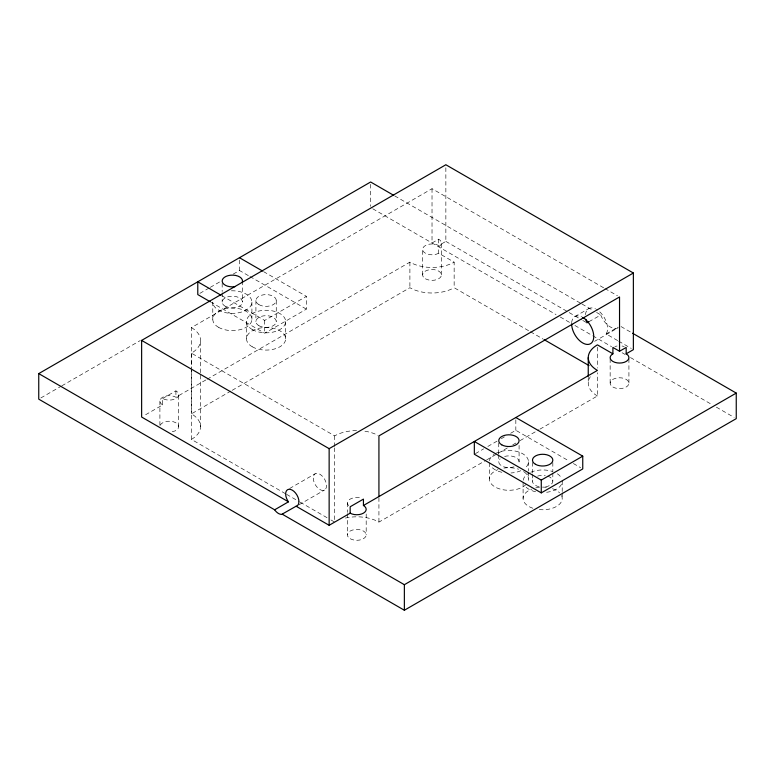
<?xml version="1.0" encoding="UTF-8"?>
<svg xmlns="http://www.w3.org/2000/svg" width="775" height="775" viewBox="0 0 775 775"><rect width="100%" height="100%" fill="white"/><g stroke="black" fill="none" stroke-linecap="round" stroke-linejoin="round"><path stroke-width="0.58" stroke-dasharray="3.88 2.91" d="M178.676 426.618L178.676 394.688M285.529 493.733L191.415 439.396L191.415 327.622L432.024 188.703L603.822 287.893M200.58 426.618L200.58 373.928M200.58 372.727L200.58 340.399M334.674 447.853L334.674 522.108L330.489 519.696M422.637 274.931L422.637 249.385M432.024 188.703L432.024 242.992L438.669 239.165A9.387 5.415 0 0 1 438.669 246.828L438.669 253.212L454.15 262.153L454.15 287.709L529.441 331.177M441.411 274.931L441.411 242.992M438.669 253.212A9.387 5.415 0 0 1 425.388 253.212A9.387 5.415 0 0 1 425.388 245.549A9.387 5.415 0 0 1 438.669 245.549L445.858 241.403L445.858 164.755M617.665 340.593L606.157 333.948L607.193 331.652A15.645 9.029 60 0 0 596.508 309.399M199.863 293.367L209.24 287.951M210.287 287.351L220.71 281.325M233.227 274.108L239.475 270.494L248.891 275.929M40.842 397.953L60.731 386.463M61.787 385.863L140.304 340.525M221.824 295.682L264.701 320.433L306.406 296.36L306.406 309.138L264.701 333.211L211.372 302.415M162.653 398.515L175.925 390.852A9.387 5.415 0 0 1 175.925 398.515A9.387 5.415 0 0 1 162.653 398.515L162.653 404.908L143.637 415.884M162.653 404.908A9.387 5.415 0 0 1 162.653 397.236A9.387 5.415 0 0 1 175.925 397.236L206.053 379.847M207.099 379.246L409.897 262.153A31.291 18.067 0 0 0 454.15 262.153M191.415 439.396A31.291 18.067 0 0 0 191.415 413.85L231.144 390.91M232.18 390.309L409.897 287.709A31.291 18.067 0 0 0 454.15 287.709M574.856 316.607L588.69 308.624M289.637 488.512L315.192 473.748M588.903 321.702L600.761 315.047A15.645 9.029 60 0 0 618.159 327.738L594.599 341.339M299.024 504.767L324.58 490.013M606.157 333.948L618.014 327.108M475.375 453.646L483.677 448.851M487.824 446.458L497.163 441.072M501.309 438.679L504.418 436.877M510.638 433.283L515.83 430.29L569.16 461.086M345.369 518.058A31.291 18.067 0 0 1 378.927 522.108L485.557 460.544M486.603 459.943L497.056 453.908M498.102 453.298L508.555 447.262M512.74 444.85L515.869 443.038M520.054 440.626L538.867 429.767M539.913 429.156L597.418 395.967L597.418 372.736M604.878 288.494L617.442 295.759M394.688 195.891L580.882 303.393M581.928 303.994L592.391 310.029M596.576 312.451L600.761 314.863M621.037 326.566L631.509 332.62M445.858 241.403L568.123 311.986M569.16 312.587L581.705 319.833M582.752 320.433L585.881 322.245M618.712 341.194L631.276 348.45M372.727 208.756L556.062 314.602M560.248 317.023L570.729 323.068M574.914 325.49L591.674 335.168M592.73 335.778L611.582 346.657M622.063 352.712L625.202 354.524M630.443 357.546L712.157 404.724M716.342 407.146L734.158 417.425M530.488 331.778L543.033 339.024M263.529 271.608L306.406 296.36M249.938 276.53L306.406 309.138M573.345 463.498L580.669 467.722M191.415 327.622A31.291 18.067 0 0 1 191.415 353.168L334.674 435.879A31.291 18.067 0 0 1 356.8 430.59M286.576 494.334L299.121 501.58M300.167 502.181L329.443 519.085M628.922 358.806L628.922 383.189M610.148 358.806L610.148 383.189M597.418 347.19L597.418 368.096M588.244 377.386L588.244 383.189M562.214 491.573L562.214 481.227A19.559 11.286 0 0 1 545.716 492.377M562.214 492.726L562.214 498.47M552.827 462.491L552.827 471.859M552.827 473.031L552.827 481.227M532.483 462.491L532.483 473.031M532.483 474.203L532.483 481.227M528.472 461.745L528.472 470.948M528.472 472.091L528.472 478.998M523.096 482.379L523.096 498.47M519.085 445.354L519.085 461.745M515.83 419.837L515.83 430.29M498.742 443.009L498.742 453.549M498.742 454.722L498.742 461.745M489.354 462.898L489.354 478.998M438.669 239.165L438.669 245.549M409.897 262.153L409.897 287.709M378.927 497.715L378.927 522.108M370.634 184.324L370.634 206.382M366.188 513.98L366.188 534.876M347.413 502.946L347.413 512.411M347.413 513.592L347.413 534.876M334.674 435.879L334.674 446.662M285.646 321.557L285.646 338.801M276.258 300.477L276.258 321.557M264.701 320.433L264.701 333.211M255.915 300.477L255.915 321.557M251.904 302.076L251.904 319.319M246.528 321.557L246.528 338.801M242.517 280.996L242.517 302.076M239.475 260.042L239.475 270.494M222.173 283.34L222.173 291.536M222.173 292.708L222.173 302.076M212.786 319.319L212.786 302.076A19.559 11.286 0 0 0 233.023 313.362A19.559 11.286 0 0 0 251.856 301.291A19.559 11.286 0 0 0 230.301 290.848M191.415 353.168L191.415 367.544M191.415 370.45L191.415 413.85M175.925 390.852L175.925 397.236M159.902 401.072L159.902 426.618M513.999 466.831A10.172 5.871 0 0 1 501.725 465.901A10.172 5.871 0 0 1 500.108 458.81M504.612 456.427A10.172 5.871 0 0 1 515.452 457.25A10.172 5.871 0 0 1 518.737 463.266M547.741 476.141A10.172 5.871 0 0 1 552.478 482.748A10.172 5.871 0 0 1 542.655 487.097A19.559 11.286 0 0 1 546.724 487.427M539.177 486.748A10.172 5.871 0 0 1 533.849 478.291M537.569 476.141A10.172 5.871 0 0 1 545.29 475.559M561.546 495.554A19.559 11.286 0 0 1 538.586 509.514M532.88 508.255A19.559 11.286 0 0 1 531.795 489.083M535.651 487.93A19.559 11.286 0 0 1 539.594 487.32M552.43 488.696A19.559 11.286 0 0 1 559.589 492.832M525.847 484.637A19.559 11.286 0 0 1 495.545 487.233A19.559 11.286 0 0 1 498.054 469.602M503.847 468.09A19.559 11.286 0 0 1 518.688 469.214M523.609 471.549A19.559 11.286 0 0 1 527.804 481.914M535.651 491.767A19.559 11.286 0 0 1 524.278 485.092M523.173 480.248A19.559 11.286 0 0 1 528.821 473.244M530.749 472.275A19.559 11.286 0 0 1 552.43 471.452M557.351 473.787A19.559 11.286 0 0 1 561.546 478.311M495.08 453.762A19.559 11.286 0 0 1 521.808 453.259A19.559 11.286 0 0 1 524.423 468.623M520.819 470.706A19.559 11.286 0 0 1 510.958 472.983M501.909 472.295A19.559 11.286 0 0 1 490.536 465.61M489.432 460.767A19.559 11.286 0 0 1 494.218 454.305M571.659 322.681A15.645 9.029 60 0 1 581.715 316.878M585.493 314.698A15.645 9.029 60 0 1 595.549 308.896M364.899 431.2A31.291 18.067 0 0 1 377.948 435.337M597.418 395.967A31.291 18.067 0 0 1 590.327 376.718M614.846 346.561A9.387 5.415 0 0 1 617.113 346.018M621.967 346.018A9.387 5.415 0 0 1 624.233 346.561M348.673 505.658A9.387 5.415 0 0 1 350.164 499.11A9.387 5.415 0 0 1 361.499 498.248M160.222 425.213A9.387 5.415 0 0 1 170.655 421.261A9.387 5.415 0 0 1 178.676 426.783A9.387 5.415 0 0 1 170.103 432.024M225.157 306.222A10.172 5.871 0 0 0 242.168 303.597A10.172 5.871 0 0 0 229.71 296.408A10.172 5.871 0 0 0 225.157 306.222M258.898 325.703A10.172 5.871 0 0 0 275.91 323.078A10.172 5.871 0 0 0 263.452 315.88A10.172 5.871 0 0 0 258.898 325.703M258.898 304.633A10.172 5.871 0 0 0 275.91 301.998A10.172 5.871 0 0 0 263.452 294.81A10.172 5.871 0 0 0 258.898 304.633M218.521 327.302A19.559 11.286 0 0 0 251.236 322.245A19.559 11.286 0 0 0 227.288 308.411A19.559 11.286 0 0 0 218.521 327.302M252.262 346.783A19.559 11.286 0 0 0 284.977 341.727A19.559 11.286 0 0 0 261.03 327.893A19.559 11.286 0 0 0 252.262 346.783M252.262 329.54A19.559 11.286 0 0 0 284.977 324.473A19.559 11.286 0 0 0 261.03 310.649A19.559 11.286 0 0 0 252.262 329.54M313.255 478.049A9.387 5.415 60 0 0 323.204 490.439A9.387 5.415 60 0 0 323.204 477.158A9.387 5.415 60 0 0 313.255 478.049M350.164 538.712A9.387 5.415 0 0 0 365.868 536.281A9.387 5.415 0 0 0 354.369 529.645A9.387 5.415 0 0 0 350.164 538.712M612.899 387.025A9.387 5.415 0 0 0 628.602 384.594A9.387 5.415 0 0 0 617.113 377.958A9.387 5.415 0 0 0 612.899 387.025M425.388 278.767A9.387 5.415 0 0 0 441.091 276.336A9.387 5.415 0 0 0 429.602 269.7A9.387 5.415 0 0 0 425.388 278.767"/><path stroke-width="1.16" d="M626.181 353.807L626.181 347.423L619.535 351.259L612.899 347.423L612.899 353.807A9.387 5.415 0 0 0 612.899 361.47A9.387 5.415 0 0 0 626.181 361.47A9.387 5.415 0 0 0 626.181 353.807L633.369 349.661L633.369 273.013L445.858 164.755L141.631 340.399L141.631 417.037L288.474 501.822L274.65 509.805L38.75 373.608L38.75 399.154L404.366 610.245L736.25 418.636L736.25 393.09L632.555 333.221M274.65 509.805L275.144 510.522A9.387 5.415 60 0 0 281.78 514.358L296.098 506.22L329.142 525.295L329.142 448.657L633.369 273.013M378.927 496.562L378.927 435.879L619.535 296.961L619.535 351.259M38.75 373.608L370.634 181.999L393.642 195.29M588.903 321.702L586.927 322.846L585.822 319.31M329.142 525.295L350.164 513.166A9.387 5.415 0 0 0 363.436 513.166A9.387 5.415 0 0 0 363.436 505.503L363.436 499.11L350.164 506.772L350.164 513.166M363.436 505.503L597.418 370.411A31.291 18.067 0 0 1 597.418 344.865L612.899 353.807M541.27 480.113L582.752 456.155L582.752 468.933L541.27 492.881L474.339 454.247L474.339 441.469L541.27 480.113L541.27 492.881M282.265 514.203L404.366 584.699L736.25 393.09M296.098 506.22L296.98 505.949A9.387 5.415 60 0 0 296.98 495.109A9.387 5.415 60 0 0 287.593 489.684A9.387 5.415 60 0 0 287.593 500.524L288.474 501.822M544.079 339.624L589.048 365.587M239.475 257.717L262.483 270.998M515.83 417.522L582.752 456.155M220.778 295.081L197.78 281.8L197.78 294.568L210.325 301.814M141.631 340.399L329.142 448.657M588.244 357.643L588.244 376.224M404.366 584.699L404.366 610.245M234.98 286.673A10.172 5.871 0 0 1 222.212 281.509A10.172 5.871 0 0 1 233.236 275.144A10.172 5.871 0 0 1 242.168 282.517M582.684 317.382A15.645 9.029 60 0 1 593.747 336.544A15.645 9.029 60 0 1 582.684 342.938A15.645 9.029 60 0 1 571.621 323.776M535.467 464.302A10.172 5.871 0 0 0 552.478 461.668A10.172 5.871 0 0 0 540.02 454.479A10.172 5.871 0 0 0 535.467 464.302M501.725 444.821A10.172 5.871 0 0 0 518.737 442.196A10.172 5.871 0 0 0 506.278 434.998A10.172 5.871 0 0 0 501.725 444.821"/></g></svg>
